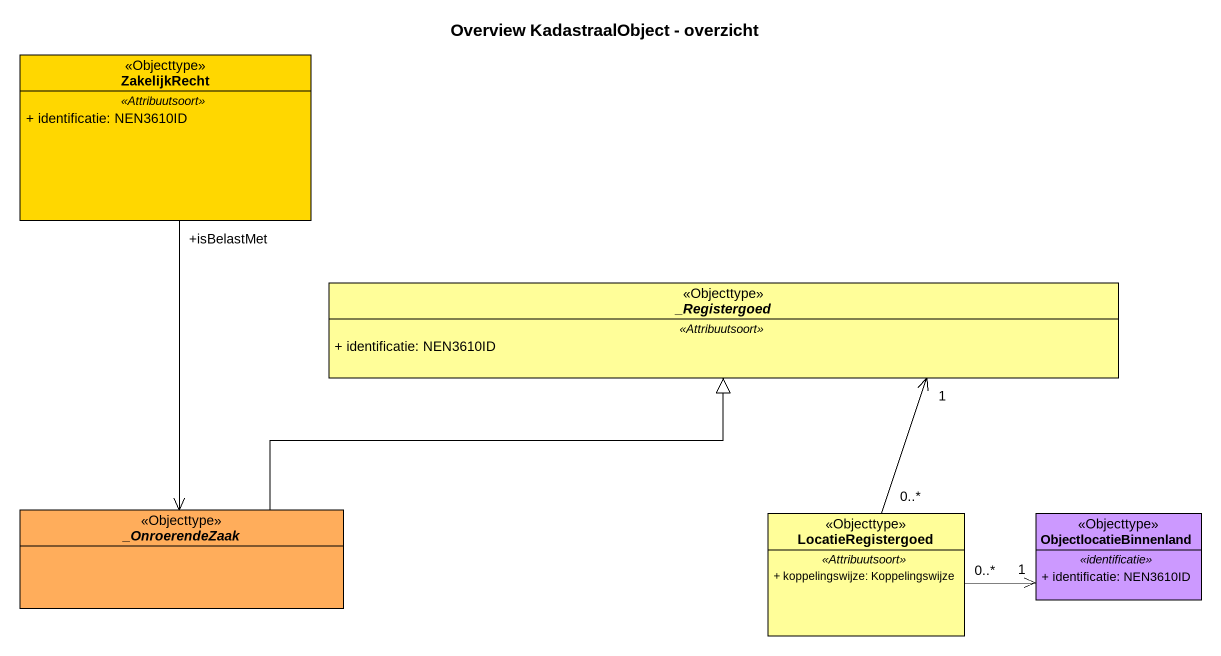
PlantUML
@startuml
title Overview KadastraalObject - overzicht
hide circle
hide empty members
skinparam classAttributeIconSize 0
class ZakelijkRecht <<Objecttype>> #FFD700 {
  .. <<Attribuutsoort>> ..
  + identificatie: NEN3610ID
}
abstract class "_Registergoed" as Registergoed <<Objecttype>> #FFFE99 {
  .. <<Attribuutsoort>> ..
  + identificatie: NEN3610ID
}
abstract class "_OnroerendeZaak" as OnroerendeZaak <<Objecttype>> #FFAD5B
class LocatieRegistergoed <<Objecttype>> #FFFE99 {
  .. <<Attribuutsoort>> ..
  + koppelingswijze: Koppelingswijze
}
class ObjectlocatieBinnenland <<Objecttype>> #CC99FF {
  .. <<identificatie>> ..
  + identificatie: NEN3610ID
}
ZakelijkRecht "+isBelastMet" --> OnroerendeZaak
OnroerendeZaak -right-|> Registergoed
LocatieRegistergoed "0..*" -up-> "1" Registergoed
LocatieRegistergoed "0..*" -right-> "1" ObjectlocatieBinnenland
@enduml
